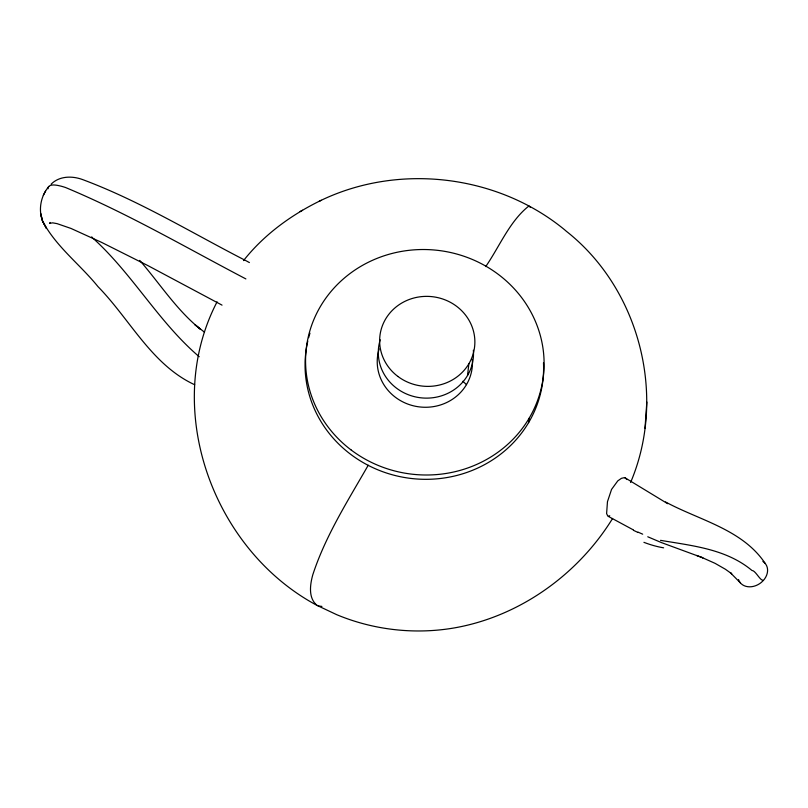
<?xml version="1.0" encoding="UTF-8"?>
<svg xmlns="http://www.w3.org/2000/svg" width="808" height="808" viewBox="0 0 808 808"><rect width="100%" height="100%" fill="white"/><g stroke="black" fill="none" stroke-linecap="round" stroke-linejoin="round"><path stroke-width="1.21" d="M47.995 188.799L48.349 187.183A30.876 9.403 30.6 0 1 53.146 184.982A32.401 9.878 30.6 0 1 58.61 185.598L61.095 186.173A41.016 12.494 30.6 0 1 65.6 187.537C127.805 213.463 186.254 247.703 245.885 278.922M630.583 482.497C667.145 396.526 639.855 289.143 566.357 231.28L564.449 229.634C497.556 174.77 399.273 162.933 321.241 200.273L319.039 201.424M646.834 402.041L645.006 428.28M467.529 375.488L468.882 363.741M528.624 422.584L529.119 418.281M50.076 222.473L49.49 223.362L52.682 222.846L57.055 223.634L71.023 228.452L101.465 242.319L147.955 265.63L222.028 305.131M48.793 186.517C40.834 195.93 38.158 209.504 42.572 221.109C55.984 246.632 80.113 264.469 97.99 286.638C129.846 319.099 151.692 364.903 194.657 384.729M43.339 195.314L45.642 190.9M217.079 301.828C161.489 408.585 212.787 549.814 317.089 605.424L336.724 614.686C372.619 629.634 412.514 634.452 450.935 628.472L452.662 628.2C518.585 617.201 577.68 575.054 612.585 518.473M485.719 266.569C499.637 246.47 509.585 221.2 528.917 205.969L530.23 207.232M368.236 465.216C347.945 500.687 325.543 535.724 312.787 574.791C310.05 584.659 308.09 598.102 317.089 605.424M243.521 260.61C264.075 234.572 291.526 214.655 321.241 200.273M660.53 540.34C692.163 545.713 726.291 548.965 751.965 570.468C756.136 570.458 761.712 584.669 764.631 578.881A15.776 12.564 -34.5 0 0 762.904 561.429M763.065 580.8L761.277 582.457A15.776 12.564 -34.5 0 1 738.522 579.578M51.157 184.133C59.398 175.922 72.003 175.75 82.345 179.477C139.552 200.778 191.94 232.997 246.097 260.772L249.399 262.56M300.01 211.595L302.525 210.262M321.907 606.414L318.15 605.98M624.604 477.589L621.433 478.326L617.777 480.881L611.545 489.436L607.465 501.687L606.606 513.595L607.838 516.13L633.381 529.917M696.547 555.439L702.879 557.823L661.54 542.633L647.764 536.775M642.693 534.179L638.047 532.139M701.758 557.399L715.06 563.338L725.342 569.216L731.735 573.771L730.442 572.791L740.31 582.79M665.509 501.95C699.516 520.362 742.542 529.361 765.247 563.509M667.64 503.677L624.746 477.609L626.988 479.538M199.233 356.732C158.711 322.19 132.573 274.023 92.991 238.229M204.515 332.219L194.97 324.715L200.576 329.341C176.538 309.969 159.792 283.527 139.744 260.408M462.863 381.255L466.469 384.628M91.678 236.865L92.334 237.552M609.737 515.706A21.634 5.212 -65.8 0 1 608.596 516.171M663.62 547.824A94.253 52.318 40.6 0 1 643.925 542.34M638.138 532.523A77.144 28.735 32.6 0 1 633.422 530.29M543.481 362.822A119.362 112.655 6.6 0 1 414.332 478.791A119.362 112.655 6.6 0 1 307.787 341.127M308.646 337.704A119.362 112.655 6.6 0 1 309.959 333.179M472.306 359.358A47.652 44.975 6.6 0 1 419.847 406.959A47.652 44.975 6.6 0 1 379.174 348.935M473.367 350.218A47.652 44.975 6.6 0 1 420.907 397.819A47.652 44.975 6.6 0 1 380.235 339.794M46.47 228.462L42.572 221.109L40.693 213.686L42.572 221.109L46.47 228.462M351.238 450.056A119.362 112.655 6.6 0 0 542.915 379.629A119.362 112.655 6.6 0 0 380.346 257.106A119.362 112.655 6.6 0 0 351.238 450.056M397.869 376.427A47.652 44.975 6.6 0 0 474.397 348.309A47.652 44.975 6.6 0 0 409.494 299.394A47.652 44.975 6.6 0 0 397.869 376.427"/></g></svg>
